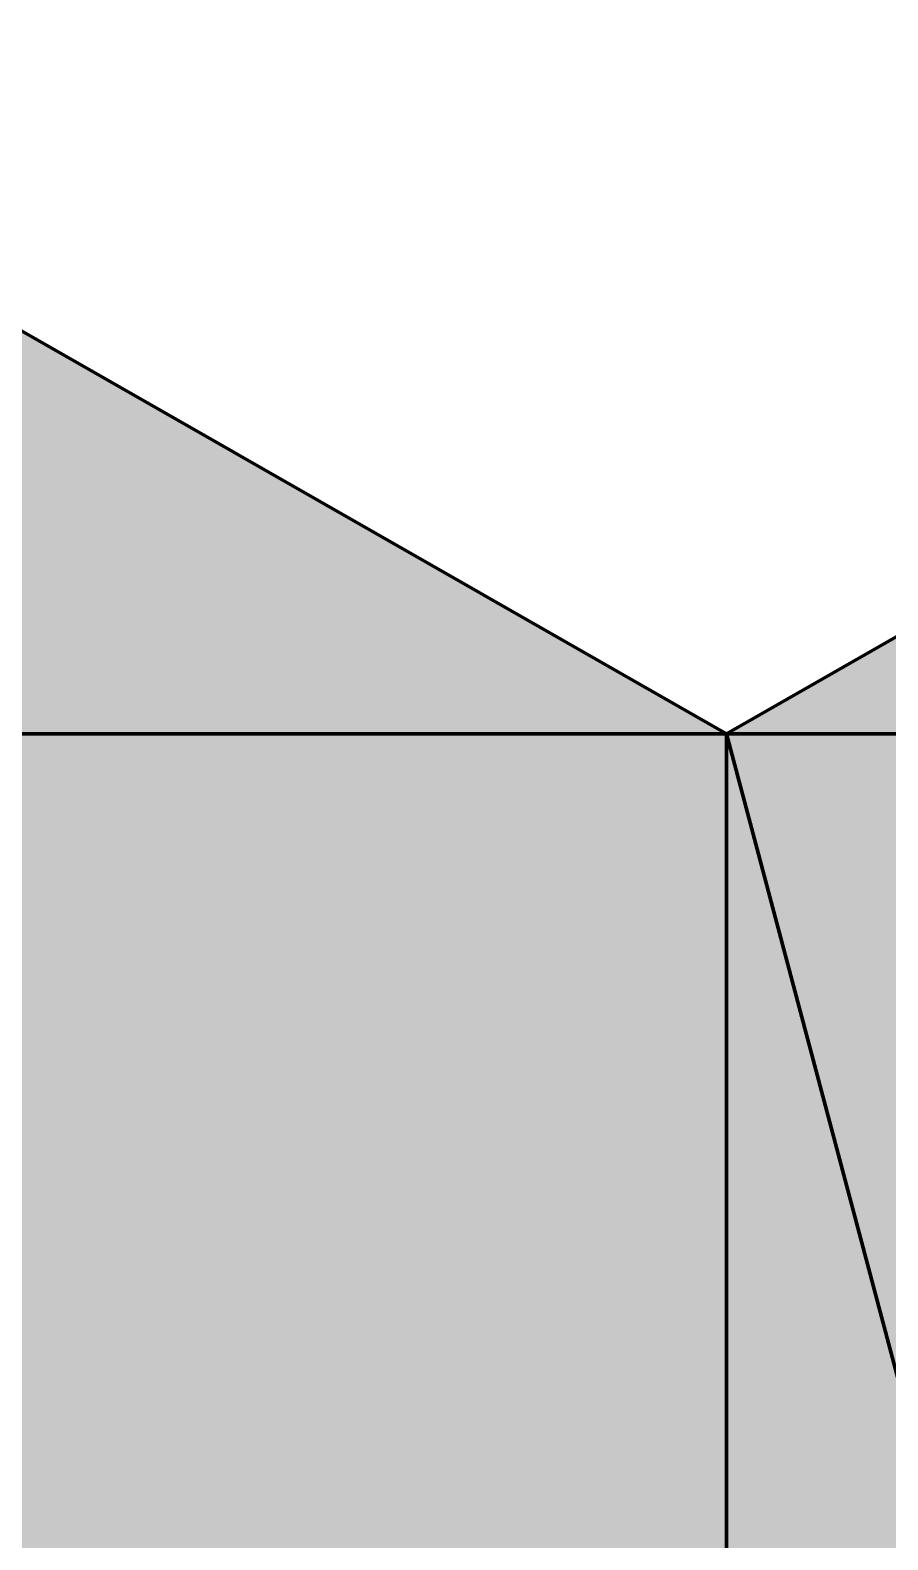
# Model space of a CAD drawing. Header units: inches. Extents: x 1 to 529, y -1 to 335.
# Drawn here: x 415.217 to 417.167, y 27.167 to 30.6 of the extents above; entities that cross this region are included whole.
import ezdxf

# ---------------------------------------------------------------- set-up
doc = ezdxf.new("R2010")
doc.units = ezdxf.units.IN
doc.layers.add('H', color=7, linetype='CONTINUOUS', lineweight=100)
doc.layers.add('P', color=250, linetype='CONTINUOUS', lineweight=100)

msp = doc.modelspace()

# ---------------------------------------------------------------- hatches: boundary and pattern name
at = {"layer": 'H', "linetype": 'CONTINUOUS'}
for points in [[(414, 30.6), (416.8, 29), (414, 29)], [(419.6, 30.6), (419.6, 29), (416.8, 29)], [(414, 29), (416.8, 29), (416.8, 22.8)], [(416.8, 18.4667), (419.6, 18.4667), (416.8, 29), (416.8, 18.4667), (419.6, 18.4667), (419.6, 16.8667)], [(416.8, 29), (419.6, 29), (419.6, 18.4667)]]:
    msp.add_hatch(color=0, dxfattribs=at).paths.add_polyline_path(points)

# ---------------------------------------------------------------- linework, layer by layer
at = {"layer": 'P', "color": 0, "linetype": 'CONTINUOUS'}
for points in [[(414, 30.6), (416.8, 29), (414, 29), (414, 30.6)], [(419.6, 30.6), (419.6, 29), (416.8, 29), (419.6, 30.6)], [(414, 29), (416.8, 29), (416.8, 22.8), (414, 29)], [(416.8, 29), (416.8, 18.4667), (419.6, 18.4667), (416.8, 29)], [(416.8, 29), (419.6, 29), (419.6, 18.4667), (416.8, 29)]]:
    msp.add_lwpolyline(points, dxfattribs=at)

doc.saveas('drawing.dxf')
